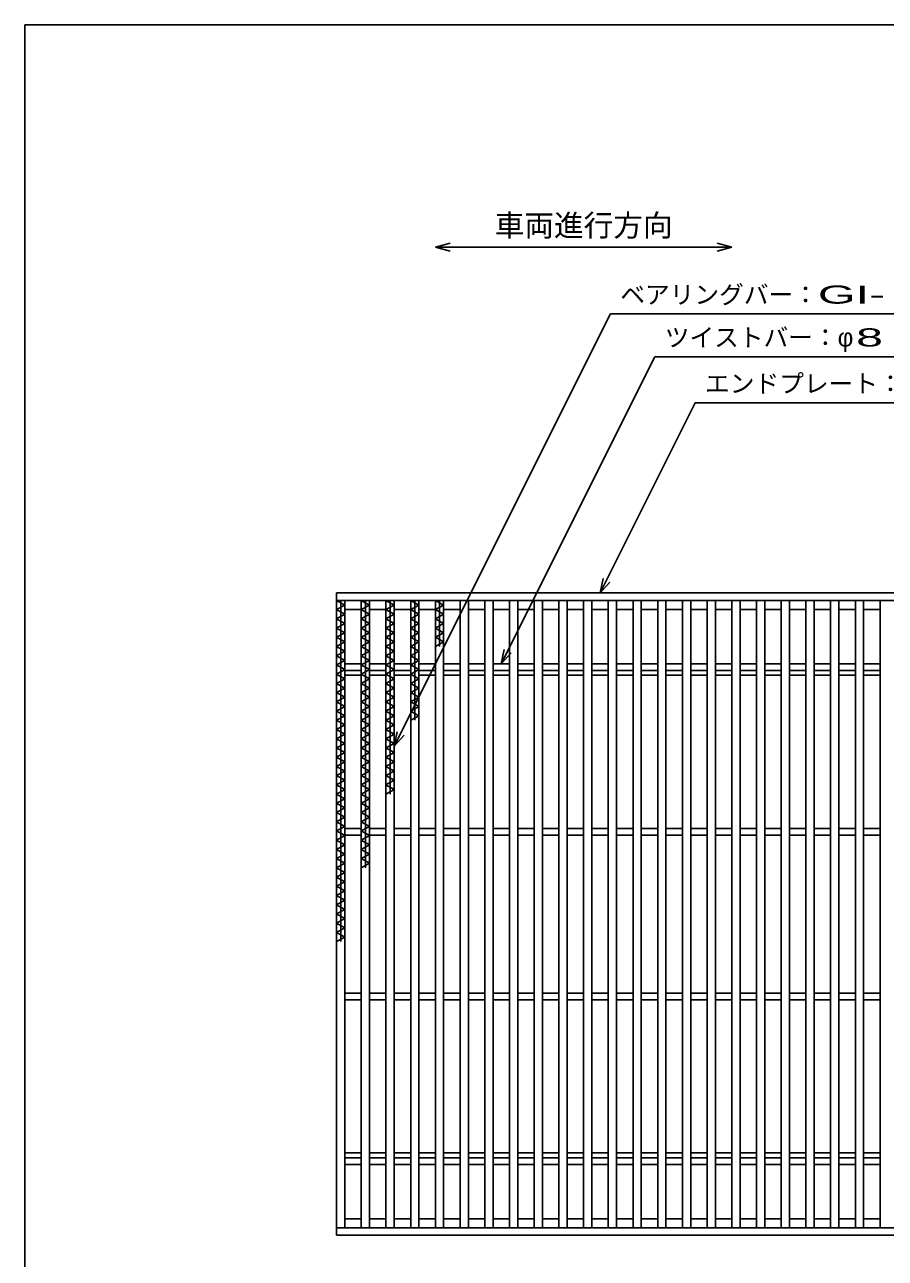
# Model space of a CAD drawing. Units: millimetres, scale not verified. Extents: x -1092 to 1039, y -770 to 632.
# Drawn here: x -1037 to -515, y -117 to 632 of the extents above; entities that cross this region are included whole.
import ezdxf
from ezdxf.enums import TextEntityAlignment as Align

# ---------------------------------------------------------------- set-up
doc = ezdxf.new("R2010")
doc.units = ezdxf.units.MM
doc.header["$LTSCALE"] = 6
for name, color, linetype, lineweight in [('0_2', 150, 'Continuous', 25), ('16', 3, 'Continuous', 25), ('22', 4, 'Continuous', 25)]:
    doc.layers.add(name, color=color, linetype=linetype, lineweight=lineweight)
doc.styles.add('ベクトル', font='')
doc.styles.get('ベクトル').set_extended_font_data('ベクトル')

msp = doc.modelspace()

# ---------------------------------------------------------------- linework, layer by layer
at = {"layer": '0_2'}
for p, q in [((-1037.4, -687.9), (-1037.4, 632.1)), ((-1037.4, 632.1), (1038.6, 632.1))]:
    msp.add_line(p, q, dxfattribs=at)
at = {"layer": '16'}
for p, q in [((-848, 287), (-258, 287)), ((-848, 282.5), (-848, 287)), ((-258, 282.5), (-848, 282.5)), ((-848, 282.5), (-848, -98.5)), ((-843, 282.5), (-848, 282.5)), ((-848, 282.5), (-843, 279.7)), ((-843, 279.7), (-848, 276.9)), ((-845.5, 282.5), (-845.5, 75.3)), ((-843, -98.5), (-843, 282.5)), ((-833, 282.5), (-833, -98.5)), ((-828, 282.5), (-833, 282.5)), ((-833, 282.5), (-828, 279.7)), ((-828, 279.7), (-833, 276.9)), ((-830.5, 282.5), (-830.5, 120.1)), ((-828, -98.5), (-828, 282.5)), ((-818, 282.5), (-818, -98.5)), ((-813, 282.5), (-818, 282.5)), ((-818, 282.5), (-813, 279.7)), ((-813, 279.7), (-818, 276.9)), ((-815.5, 282.5), (-815.5, 164.9)), ((-813, -98.5), (-813, 282.5)), ((-803, 282.5), (-803, -98.5)), ((-798, 282.5), (-803, 282.5)), ((-803, 282.5), (-798, 279.7)), ((-798, 279.7), (-803, 276.9)), ((-800.5, 282.5), (-800.5, 209.7)), ((-798, -98.5), (-798, 282.5)), ((-788, 282.5), (-788, -98.5)), ((-783, 282.5), (-788, 282.5)), ((-788, 282.5), (-783, 279.7)), ((-783, 279.7), (-788, 276.9)), ((-785.5, 282.5), (-785.5, 254.5)), ((-783, -98.5), (-783, 282.5)), ((-773, 282.5), (-773, -98.5)), ((-768, 282.5), (-773, 282.5)), ((-768, -98.5), (-768, 282.5)), ((-758, 282.5), (-758, -98.5)), ((-753, 282.5), (-758, 282.5)), ((-753, -98.5), (-753, 282.5)), ((-743, 282.5), (-743, -98.5)), ((-738, 282.5), (-743, 282.5)), ((-738, -98.5), (-738, 282.5)), ((-728, 282.5), (-728, -98.5)), ((-723, 282.5), (-728, 282.5)), ((-723, -98.5), (-723, 282.5)), ((-713, 282.5), (-713, -98.5)), ((-708, 282.5), (-713, 282.5)), ((-708, -98.5), (-708, 282.5)), ((-698, 282.5), (-698, -98.5)), ((-693, 282.5), (-698, 282.5)), ((-693, -98.5), (-693, 282.5)), ((-683, 282.5), (-683, -98.5)), ((-678, 282.5), (-683, 282.5)), ((-678, -98.5), (-678, 282.5)), ((-668, 282.5), (-668, -98.5)), ((-663, 282.5), (-668, 282.5)), ((-663, -98.5), (-663, 282.5)), ((-653, 282.5), (-653, -98.5)), ((-648, 282.5), (-653, 282.5)), ((-648, -98.5), (-648, 282.5)), ((-638, 282.5), (-638, -98.5)), ((-633, 282.5), (-638, 282.5)), ((-633, -98.5), (-633, 282.5)), ((-623, 282.5), (-623, -98.5)), ((-618, 282.5), (-623, 282.5)), ((-618, -98.5), (-618, 282.5)), ((-608, 282.5), (-608, -98.5)), ((-603, 282.5), (-608, 282.5)), ((-603, -98.5), (-603, 282.5)), ((-593, 282.5), (-593, -98.5)), ((-588, 282.5), (-593, 282.5)), ((-588, -98.5), (-588, 282.5)), ((-578, 282.5), (-578, -98.5)), ((-573, 282.5), (-578, 282.5)), ((-573, -98.5), (-573, 282.5)), ((-563, 282.5), (-563, -98.5)), ((-558, 282.5), (-563, 282.5)), ((-558, -98.5), (-558, 282.5)), ((-548, 282.5), (-548, -98.5)), ((-543, 282.5), (-548, 282.5)), ((-543, -98.5), (-543, 282.5)), ((-533, 282.5), (-533, -98.5)), ((-528, 282.5), (-533, 282.5)), ((-528, -98.5), (-528, 282.5)), ((-518, 282.5), (-518, -98.5)), ((-513, 282.5), (-518, 282.5)), ((-848, 276.9), (-843, 274.1)), ((-843, 274.1), (-848, 271.3)), ((-848, 271.3), (-843, 268.5)), ((-843, 277), (-833, 277)), ((-833, 276.9), (-828, 274.1)), ((-828, 274.1), (-833, 271.3)), ((-833, 271.3), (-828, 268.5)), ((-828, 277), (-818, 277)), ((-818, 276.9), (-813, 274.1)), ((-813, 274.1), (-818, 271.3)), ((-818, 271.3), (-813, 268.5)), ((-813, 277), (-803, 277)), ((-803, 276.9), (-798, 274.1)), ((-798, 274.1), (-803, 271.3)), ((-803, 271.3), (-798, 268.5)), ((-798, 277), (-788, 277)), ((-788, 276.9), (-783, 274.1)), ((-783, 274.1), (-788, 271.3)), ((-788, 271.3), (-783, 268.5)), ((-783, 277), (-773, 277)), ((-768, 277), (-758, 277)), ((-753, 277), (-743, 277)), ((-738, 277), (-728, 277)), ((-723, 277), (-713, 277)), ((-708, 277), (-698, 277)), ((-693, 277), (-683, 277)), ((-678, 277), (-668, 277)), ((-663, 277), (-653, 277)), ((-648, 277), (-638, 277)), ((-633, 277), (-623, 277)), ((-618, 277), (-608, 277)), ((-603, 277), (-593, 277)), ((-588, 277), (-578, 277)), ((-573, 277), (-563, 277)), ((-558, 277), (-548, 277)), ((-543, 277), (-533, 277)), ((-528, 277), (-518, 277)), ((-843, 268.5), (-848, 265.7)), ((-848, 265.7), (-843, 262.9)), ((-843, 262.9), (-848, 260.1)), ((-828, 268.5), (-833, 265.7)), ((-833, 265.7), (-828, 262.9)), ((-828, 262.9), (-833, 260.1)), ((-813, 268.5), (-818, 265.7)), ((-818, 265.7), (-813, 262.9)), ((-813, 262.9), (-818, 260.1)), ((-798, 268.5), (-803, 265.7)), ((-803, 265.7), (-798, 262.9)), ((-798, 262.9), (-803, 260.1)), ((-783, 268.5), (-788, 265.7)), ((-788, 265.7), (-783, 262.9)), ((-783, 262.9), (-788, 260.1)), ((-848, 260.1), (-843, 257.3)), ((-843, 257.3), (-848, 254.5)), ((-833, 260.1), (-828, 257.3)), ((-828, 257.3), (-833, 254.5)), ((-818, 260.1), (-813, 257.3)), ((-813, 257.3), (-818, 254.5)), ((-803, 260.1), (-798, 257.3)), ((-798, 257.3), (-803, 254.5)), ((-788, 260.1), (-783, 257.3)), ((-783, 257.3), (-788, 254.5)), ((-848, 254.5), (-843, 251.7)), ((-843, 251.7), (-848, 248.9)), ((-848, 248.9), (-843, 246.1)), ((-833, 254.5), (-828, 251.7)), ((-828, 251.7), (-833, 248.9)), ((-833, 248.9), (-828, 246.1)), ((-818, 254.5), (-813, 251.7)), ((-813, 251.7), (-818, 248.9)), ((-818, 248.9), (-813, 246.1)), ((-803, 254.5), (-798, 251.7)), ((-798, 251.7), (-803, 248.9)), ((-803, 248.9), (-798, 246.1)), ((-843, 246.1), (-848, 243.3)), ((-848, 243.3), (-843, 240.5)), ((-843, 240.5), (-848, 237.7)), ((-843, 244), (-833, 244)), ((-843, 240), (-833, 240)), ((-828, 246.1), (-833, 243.3)), ((-833, 243.3), (-828, 240.5)), ((-828, 240.5), (-833, 237.7)), ((-828, 244), (-818, 244)), ((-828, 240), (-818, 240)), ((-813, 246.1), (-818, 243.3)), ((-818, 243.3), (-813, 240.5)), ((-813, 240.5), (-818, 237.7)), ((-813, 244), (-803, 244)), ((-813, 240), (-803, 240)), ((-798, 246.1), (-803, 243.3)), ((-803, 243.3), (-798, 240.5)), ((-798, 240.5), (-803, 237.7)), ((-798, 244), (-788, 244)), ((-798, 240), (-788, 240)), ((-783, 244), (-773, 244)), ((-783, 240), (-773, 240)), ((-768, 244), (-758, 244)), ((-768, 240), (-758, 240)), ((-753, 244), (-743, 244)), ((-753, 240), (-743, 240)), ((-738, 244), (-728, 244)), ((-738, 240), (-728, 240)), ((-723, 244), (-713, 244)), ((-723, 240), (-713, 240)), ((-708, 244), (-698, 244)), ((-708, 240), (-698, 240)), ((-693, 244), (-683, 244)), ((-693, 240), (-683, 240)), ((-678, 244), (-668, 244)), ((-678, 240), (-668, 240)), ((-663, 244), (-653, 244)), ((-663, 240), (-653, 240)), ((-648, 244), (-638, 244)), ((-648, 240), (-638, 240)), ((-633, 244), (-623, 244)), ((-633, 240), (-623, 240)), ((-618, 244), (-608, 244)), ((-618, 240), (-608, 240)), ((-603, 244), (-593, 244)), ((-603, 240), (-593, 240)), ((-588, 244), (-578, 244)), ((-588, 240), (-578, 240)), ((-573, 244), (-563, 244)), ((-573, 240), (-563, 240)), ((-558, 244), (-548, 244)), ((-558, 240), (-548, 240)), ((-543, 244), (-533, 244)), ((-543, 240), (-533, 240)), ((-528, 244), (-518, 244)), ((-528, 240), (-518, 240)), ((-848, 237.7), (-843, 234.9)), ((-843, 234.9), (-848, 232.1)), ((-843, 237), (-833, 237)), ((-833, 237.7), (-828, 234.9)), ((-828, 234.9), (-833, 232.1)), ((-828, 237), (-818, 237)), ((-818, 237.7), (-813, 234.9)), ((-813, 234.9), (-818, 232.1)), ((-813, 237), (-803, 237)), ((-803, 237.7), (-798, 234.9)), ((-798, 234.9), (-803, 232.1)), ((-798, 237), (-788, 237)), ((-783, 237), (-773, 237)), ((-768, 237), (-758, 237)), ((-753, 237), (-743, 237)), ((-738, 237), (-728, 237)), ((-723, 237), (-713, 237)), ((-708, 237), (-698, 237)), ((-693, 237), (-683, 237)), ((-678, 237), (-668, 237)), ((-663, 237), (-653, 237)), ((-648, 237), (-638, 237)), ((-633, 237), (-623, 237)), ((-618, 237), (-608, 237)), ((-603, 237), (-593, 237)), ((-588, 237), (-578, 237)), ((-573, 237), (-563, 237)), ((-558, 237), (-548, 237)), ((-543, 237), (-533, 237)), ((-528, 237), (-518, 237)), ((-848, 232.1), (-843, 229.3)), ((-843, 229.3), (-848, 226.5)), ((-848, 226.5), (-843, 223.7)), ((-833, 232.1), (-828, 229.3)), ((-828, 229.3), (-833, 226.5)), ((-833, 226.5), (-828, 223.7)), ((-818, 232.1), (-813, 229.3)), ((-813, 229.3), (-818, 226.5)), ((-818, 226.5), (-813, 223.7)), ((-803, 232.1), (-798, 229.3)), ((-798, 229.3), (-803, 226.5)), ((-803, 226.5), (-798, 223.7)), ((-843, 223.7), (-848, 220.9)), ((-848, 220.9), (-843, 218.1)), ((-843, 218.1), (-848, 215.3)), ((-828, 223.7), (-833, 220.9)), ((-833, 220.9), (-828, 218.1)), ((-828, 218.1), (-833, 215.3)), ((-813, 223.7), (-818, 220.9)), ((-818, 220.9), (-813, 218.1)), ((-813, 218.1), (-818, 215.3)), ((-798, 223.7), (-803, 220.9)), ((-803, 220.9), (-798, 218.1)), ((-798, 218.1), (-803, 215.3)), ((-848, 215.3), (-843, 212.5)), ((-843, 212.5), (-848, 209.7)), ((-833, 215.3), (-828, 212.5)), ((-828, 212.5), (-833, 209.7)), ((-818, 215.3), (-813, 212.5)), ((-813, 212.5), (-818, 209.7)), ((-803, 215.3), (-798, 212.5)), ((-798, 212.5), (-803, 209.7)), ((-848, 209.7), (-843, 206.9)), ((-843, 206.9), (-848, 204.1)), ((-848, 204.1), (-843, 201.3)), ((-833, 209.7), (-828, 206.9)), ((-828, 206.9), (-833, 204.1)), ((-833, 204.1), (-828, 201.3)), ((-818, 209.7), (-813, 206.9)), ((-813, 206.9), (-818, 204.1)), ((-818, 204.1), (-813, 201.3)), ((-843, 201.3), (-848, 198.5)), ((-848, 198.5), (-843, 195.7)), ((-843, 195.7), (-848, 192.9)), ((-828, 201.3), (-833, 198.5)), ((-833, 198.5), (-828, 195.7)), ((-828, 195.7), (-833, 192.9)), ((-813, 201.3), (-818, 198.5)), ((-818, 198.5), (-813, 195.7)), ((-813, 195.7), (-818, 192.9)), ((-848, 192.9), (-843, 190.1)), ((-843, 190.1), (-848, 187.3)), ((-848, 187.3), (-843, 184.5)), ((-833, 192.9), (-828, 190.1)), ((-828, 190.1), (-833, 187.3)), ((-833, 187.3), (-828, 184.5)), ((-818, 192.9), (-813, 190.1)), ((-813, 190.1), (-818, 187.3)), ((-818, 187.3), (-813, 184.5)), ((-843, 184.5), (-848, 181.7)), ((-848, 181.7), (-843, 178.9)), ((-828, 184.5), (-833, 181.7)), ((-833, 181.7), (-828, 178.9)), ((-813, 184.5), (-818, 181.7)), ((-818, 181.7), (-813, 178.9)), ((-843, 178.9), (-848, 176.1)), ((-848, 176.1), (-843, 173.3)), ((-843, 173.3), (-848, 170.5)), ((-828, 178.9), (-833, 176.1)), ((-833, 176.1), (-828, 173.3)), ((-828, 173.3), (-833, 170.5)), ((-813, 178.9), (-818, 176.1)), ((-818, 176.1), (-813, 173.3)), ((-813, 173.3), (-818, 170.5)), ((-848, 170.5), (-843, 167.7)), ((-843, 167.7), (-848, 164.9)), ((-848, 164.9), (-843, 162.1)), ((-833, 170.5), (-828, 167.7)), ((-828, 167.7), (-833, 164.9)), ((-833, 164.9), (-828, 162.1)), ((-818, 170.5), (-813, 167.7)), ((-813, 167.7), (-818, 164.9)), ((-843, 162.1), (-848, 159.3)), ((-848, 159.3), (-843, 156.5)), ((-828, 162.1), (-833, 159.3)), ((-833, 159.3), (-828, 156.5)), ((-843, 156.5), (-848, 153.7)), ((-848, 153.7), (-843, 150.9)), ((-843, 150.9), (-848, 148.1)), ((-828, 156.5), (-833, 153.7)), ((-833, 153.7), (-828, 150.9)), ((-828, 150.9), (-833, 148.1)), ((-848, 148.1), (-843, 145.3)), ((-843, 145.3), (-848, 142.5)), ((-848, 142.5), (-843, 139.7)), ((-843, 144), (-833, 144)), ((-833, 148.1), (-828, 145.3)), ((-828, 145.3), (-833, 142.5)), ((-833, 142.5), (-828, 139.7)), ((-828, 144), (-818, 144)), ((-813, 144), (-803, 144)), ((-798, 144), (-788, 144)), ((-783, 144), (-773, 144)), ((-768, 144), (-758, 144)), ((-753, 144), (-743, 144)), ((-738, 144), (-728, 144)), ((-723, 144), (-713, 144)), ((-708, 144), (-698, 144)), ((-693, 144), (-683, 144)), ((-678, 144), (-668, 144)), ((-663, 144), (-653, 144)), ((-648, 144), (-638, 144)), ((-633, 144), (-623, 144)), ((-618, 144), (-608, 144)), ((-603, 144), (-593, 144)), ((-588, 144), (-578, 144)), ((-573, 144), (-563, 144)), ((-558, 144), (-548, 144)), ((-543, 144), (-533, 144)), ((-528, 144), (-518, 144)), ((-843, 139.7), (-848, 136.9)), ((-848, 136.9), (-843, 134.1)), ((-843, 140), (-833, 140)), ((-828, 139.7), (-833, 136.9)), ((-833, 136.9), (-828, 134.1)), ((-828, 140), (-818, 140)), ((-813, 140), (-803, 140)), ((-798, 140), (-788, 140)), ((-783, 140), (-773, 140)), ((-768, 140), (-758, 140)), ((-753, 140), (-743, 140)), ((-738, 140), (-728, 140)), ((-723, 140), (-713, 140)), ((-708, 140), (-698, 140)), ((-693, 140), (-683, 140)), ((-678, 140), (-668, 140)), ((-663, 140), (-653, 140)), ((-648, 140), (-638, 140)), ((-633, 140), (-623, 140)), ((-618, 140), (-608, 140)), ((-603, 140), (-593, 140)), ((-588, 140), (-578, 140)), ((-573, 140), (-563, 140)), ((-558, 140), (-548, 140)), ((-543, 140), (-533, 140)), ((-528, 140), (-518, 140)), ((-843, 134.1), (-848, 131.3)), ((-848, 131.3), (-843, 128.5)), ((-843, 128.5), (-848, 125.7)), ((-828, 134.1), (-833, 131.3)), ((-833, 131.3), (-828, 128.5)), ((-828, 128.5), (-833, 125.7)), ((-848, 125.7), (-843, 122.9)), ((-843, 122.9), (-848, 120.1)), ((-848, 120.1), (-843, 117.3)), ((-833, 125.7), (-828, 122.9)), ((-828, 122.9), (-833, 120.1)), ((-843, 117.3), (-848, 114.5)), ((-848, 114.5), (-843, 111.7)), ((-843, 111.7), (-848, 108.9)), ((-848, 108.9), (-843, 106.1)), ((-843, 106.1), (-848, 103.3)), ((-848, 103.3), (-843, 100.5)), ((-843, 100.5), (-848, 97.7)), ((-848, 97.7), (-843, 94.9)), ((-843, 94.9), (-848, 92.1)), ((-848, 92.1), (-843, 89.3)), ((-843, 89.3), (-848, 86.5)), ((-848, 86.5), (-843, 83.7)), ((-843, 83.7), (-848, 80.9)), ((-848, 80.9), (-843, 78.1)), ((-843, 78.1), (-848, 75.3)), ((-843, 44), (-833, 44)), ((-843, 40), (-833, 40)), ((-828, 44), (-818, 44)), ((-828, 40), (-818, 40)), ((-813, 44), (-803, 44)), ((-813, 40), (-803, 40)), ((-798, 44), (-788, 44)), ((-798, 40), (-788, 40)), ((-783, 44), (-773, 44)), ((-783, 40), (-773, 40)), ((-768, 44), (-758, 44)), ((-768, 40), (-758, 40)), ((-753, 44), (-743, 44)), ((-753, 40), (-743, 40)), ((-738, 44), (-728, 44)), ((-738, 40), (-728, 40)), ((-723, 44), (-713, 44)), ((-723, 40), (-713, 40)), ((-708, 44), (-698, 44)), ((-708, 40), (-698, 40)), ((-693, 44), (-683, 44)), ((-693, 40), (-683, 40)), ((-678, 44), (-668, 44)), ((-678, 40), (-668, 40)), ((-663, 44), (-653, 44)), ((-663, 40), (-653, 40)), ((-648, 44), (-638, 44)), ((-648, 40), (-638, 40)), ((-633, 44), (-623, 44)), ((-633, 40), (-623, 40)), ((-618, 44), (-608, 44)), ((-618, 40), (-608, 40)), ((-603, 44), (-593, 44)), ((-603, 40), (-593, 40)), ((-588, 44), (-578, 44)), ((-588, 40), (-578, 40)), ((-573, 44), (-563, 44)), ((-573, 40), (-563, 40)), ((-558, 44), (-548, 44)), ((-558, 40), (-548, 40)), ((-543, 44), (-533, 44)), ((-543, 40), (-533, 40)), ((-528, 44), (-518, 44)), ((-528, 40), (-518, 40)), ((-843, -53), (-833, -53)), ((-843, -56), (-833, -56)), ((-828, -53), (-818, -53)), ((-828, -56), (-818, -56)), ((-813, -53), (-803, -53)), ((-813, -56), (-803, -56)), ((-798, -53), (-788, -53)), ((-798, -56), (-788, -56)), ((-783, -53), (-773, -53)), ((-783, -56), (-773, -56)), ((-768, -53), (-758, -53)), ((-768, -56), (-758, -56)), ((-753, -53), (-743, -53)), ((-753, -56), (-743, -56)), ((-738, -53), (-728, -53)), ((-738, -56), (-728, -56)), ((-723, -53), (-713, -53)), ((-723, -56), (-713, -56)), ((-708, -53), (-698, -53)), ((-708, -56), (-698, -56)), ((-693, -53), (-683, -53)), ((-693, -56), (-683, -56)), ((-678, -53), (-668, -53)), ((-678, -56), (-668, -56)), ((-663, -53), (-653, -53)), ((-663, -56), (-653, -56)), ((-648, -53), (-638, -53)), ((-648, -56), (-638, -56)), ((-633, -53), (-623, -53)), ((-633, -56), (-623, -56)), ((-618, -53), (-608, -53)), ((-618, -56), (-608, -56)), ((-603, -53), (-593, -53)), ((-603, -56), (-593, -56)), ((-588, -53), (-578, -53)), ((-588, -56), (-578, -56)), ((-573, -53), (-563, -53)), ((-573, -56), (-563, -56)), ((-558, -53), (-548, -53)), ((-558, -56), (-548, -56)), ((-543, -53), (-533, -53)), ((-543, -56), (-533, -56)), ((-528, -53), (-518, -53)), ((-528, -56), (-518, -56)), ((-843, -60), (-833, -60)), ((-828, -60), (-818, -60)), ((-813, -60), (-803, -60)), ((-798, -60), (-788, -60)), ((-783, -60), (-773, -60)), ((-768, -60), (-758, -60)), ((-753, -60), (-743, -60)), ((-738, -60), (-728, -60)), ((-723, -60), (-713, -60)), ((-708, -60), (-698, -60)), ((-693, -60), (-683, -60)), ((-678, -60), (-668, -60)), ((-663, -60), (-653, -60)), ((-648, -60), (-638, -60)), ((-633, -60), (-623, -60)), ((-618, -60), (-608, -60)), ((-603, -60), (-593, -60)), ((-588, -60), (-578, -60)), ((-573, -60), (-563, -60)), ((-558, -60), (-548, -60)), ((-543, -60), (-533, -60)), ((-528, -60), (-518, -60)), ((-843, -93), (-833, -93)), ((-828, -93), (-818, -93)), ((-813, -93), (-803, -93)), ((-798, -93), (-788, -93)), ((-783, -93), (-773, -93)), ((-768, -93), (-758, -93)), ((-753, -93), (-743, -93)), ((-738, -93), (-728, -93)), ((-723, -93), (-713, -93)), ((-708, -93), (-698, -93)), ((-693, -93), (-683, -93)), ((-678, -93), (-668, -93)), ((-663, -93), (-653, -93)), ((-648, -93), (-638, -93)), ((-633, -93), (-623, -93)), ((-618, -93), (-608, -93)), ((-603, -93), (-593, -93)), ((-588, -93), (-578, -93)), ((-573, -93), (-563, -93)), ((-558, -93), (-548, -93)), ((-543, -93), (-533, -93)), ((-528, -93), (-518, -93)), ((-848, -98.5), (-258, -98.5)), ((-848, -103), (-848, -98.5)), ((-848, -98.5), (-843, -98.5)), ((-258, -103), (-848, -103)), ((-833, -98.5), (-828, -98.5)), ((-818, -98.5), (-813, -98.5)), ((-803, -98.5), (-798, -98.5)), ((-788, -98.5), (-783, -98.5)), ((-773, -98.5), (-768, -98.5)), ((-758, -98.5), (-753, -98.5)), ((-743, -98.5), (-738, -98.5)), ((-728, -98.5), (-723, -98.5)), ((-713, -98.5), (-708, -98.5)), ((-698, -98.5), (-693, -98.5)), ((-683, -98.5), (-678, -98.5)), ((-668, -98.5), (-663, -98.5)), ((-653, -98.5), (-648, -98.5)), ((-638, -98.5), (-633, -98.5)), ((-623, -98.5), (-618, -98.5)), ((-608, -98.5), (-603, -98.5)), ((-593, -98.5), (-588, -98.5)), ((-578, -98.5), (-573, -98.5)), ((-563, -98.5), (-558, -98.5)), ((-548, -98.5), (-543, -98.5)), ((-533, -98.5), (-528, -98.5)), ((-518, -98.5), (-513, -98.5))]:
    msp.add_line(p, q, dxfattribs=at)
at = {"layer": '22'}
for p, q in [((-788, 497), (-779, 499.4)), ((-779, 494.6), (-788, 497)), ((-788, 497), (-608, 497)), ((-608, 497), (-617, 499.4)), ((-617, 494.6), (-608, 497)), ((-813, 194), (-681.75, 456.5)), ((-681.75, 456.5), (-405.75, 456.5)), ((-748, 244), (-654.75, 430.5)), ((-654.75, 430.5), (-390.75, 430.5)), ((-688, 287), (-630.25, 402.5)), ((-630.25, 402.5), (-378.25, 402.5)), ((-688, 287), (-686.2, 295.76)), ((-688, 287), (-682, 293.6)), ((-748, 244), (-746.2, 252.76)), ((-748, 244), (-742, 250.6)), ((-813, 194), (-811.2, 202.76)), ((-813, 194), (-807, 200.6))]:
    msp.add_line(p, q, dxfattribs=at)

# ---------------------------------------------------------------- texts
at = {"layer": '22', "color": 2, "style": 'ベクトル'}
for s, height, p in [('車両進行方向', 13.2, (-752, 510.2)), ('ベアリングバー：', 11, (-675.75, 468.2)), ('ツイストバー：', 11, (-648.75, 442.2)), ('φ', 11, (-543.75, 442.2)), ('エンドプレート：', 11, (-624.25, 414.2))]:
    msp.add_text(s, height=height, dxfattribs=at).set_placement(p, align=Align.MIDDLE_LEFT)
at = {"layer": '22', "color": 2, "style": 'ベクトル', "width": 2}
for s, p in [('GI-', (-555.75, 468.2)), (' 8 ', (-540.75, 442.2))]:
    msp.add_text(s, height=11, dxfattribs=at).set_placement(p, align=Align.MIDDLE_LEFT)

doc.saveas('drawing.dxf')
